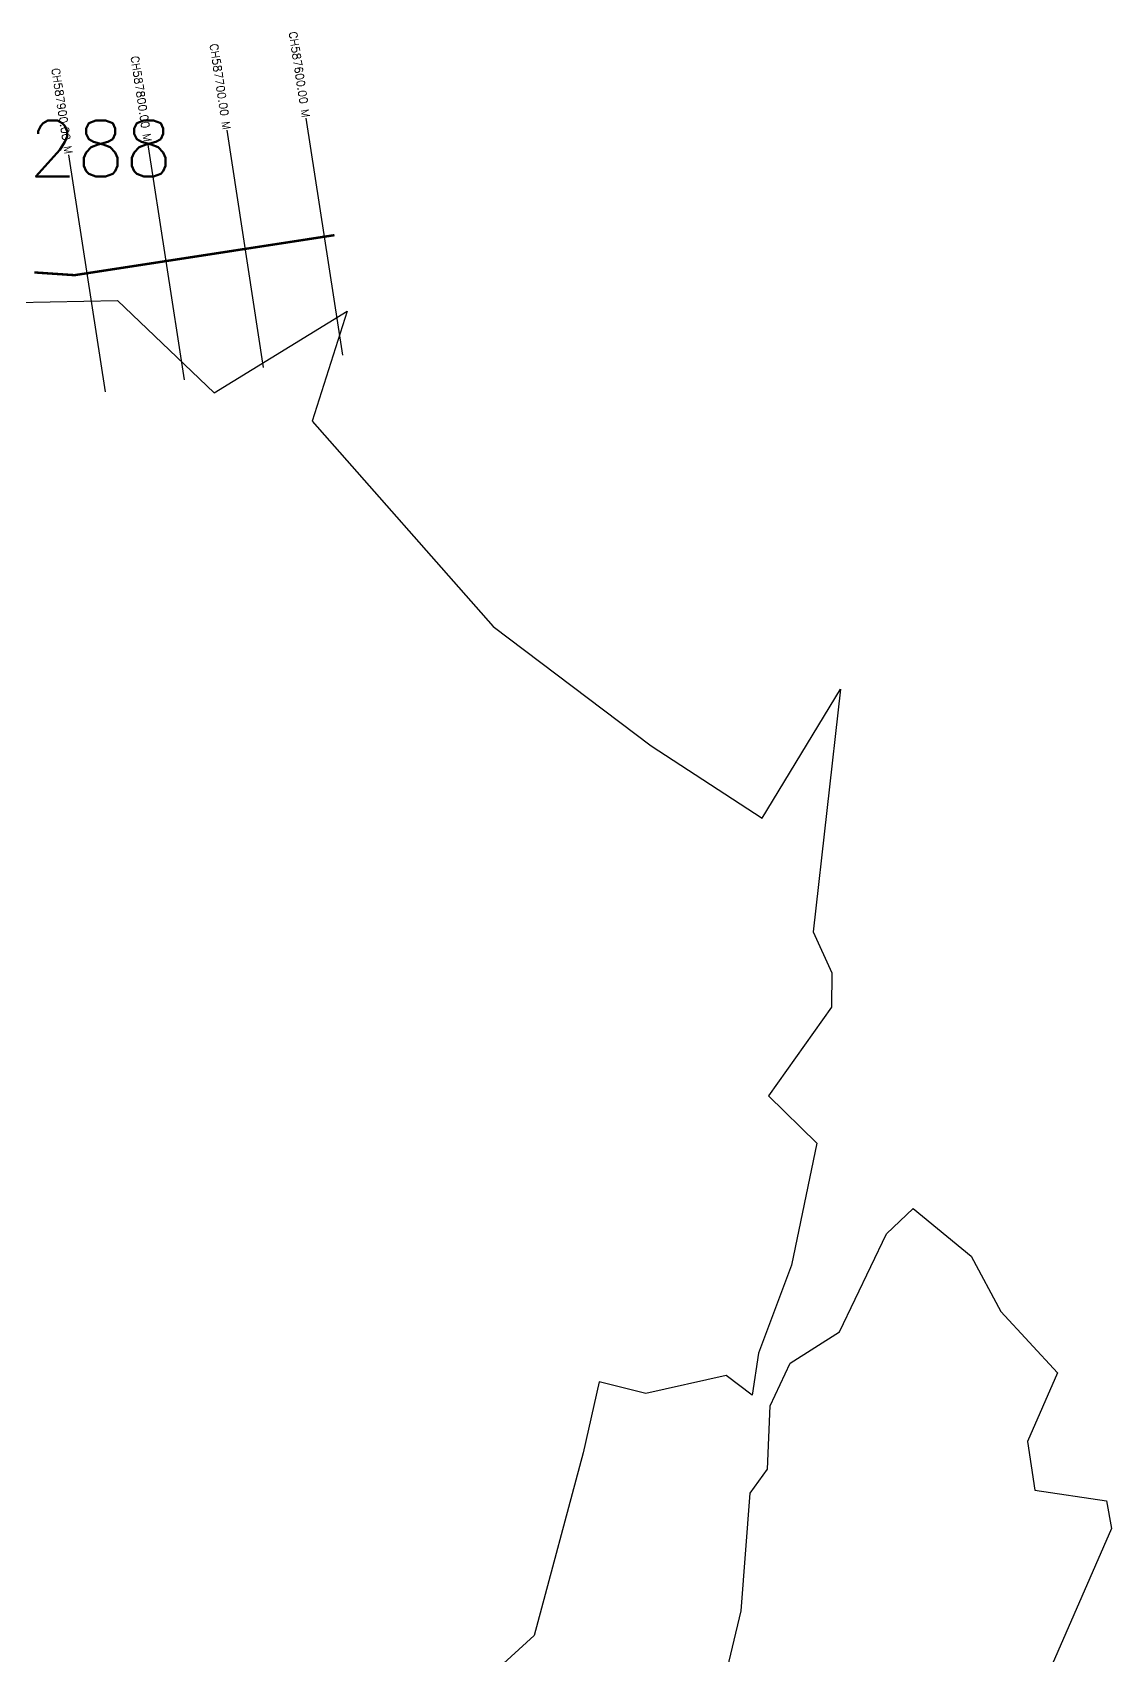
# Model space of a CAD drawing. Header units: metres. Extents: x 320261 to 325169, y 1832900 to 1837216.
# Drawn here: x 322628 to 323976, y 1834929 to 1836958 of the extents above; entities that cross this region are included whole.
import ezdxf
from ezdxf.enums import TextEntityAlignment as Align

# ---------------------------------------------------------------- set-up
doc = ezdxf.new("R2010")
doc.units = ezdxf.units.M
for name, color, linetype in [('CS', 134, 'Continuous'), ('CSMark', 6, 'Continuous'), ('NATURALLY PROTECTED', 3, 'Continuous')]:
    doc.layers.add(name, color=color, linetype=linetype)
doc.styles.get("Standard").update_dxf_attribs({"font": 'simplex.shx'})

msp = doc.modelspace()

# ---------------------------------------------------------------- linework, layer by layer
at = {"color": 6, "flags": 128}
for points in [[(322608.1, 1836620.2), (322734.3, 1836622.7), (322855.2, 1836507.1), (323021.1, 1836609), (322977.6, 1836471.7), (323203.9, 1836215.1), (323401.2, 1836065.7), (323539.7, 1835975.3)], [(323637.6, 1836136.8), (323603.6, 1835833.2), (323627.1, 1835782), (323626.6, 1835739.2), (323547.8, 1835628.2), (323608.2, 1835569.4), (323576.7, 1835416.8), (323535.3, 1835306.7), (323527.3, 1835254.2), (323494.9, 1835278.9), (323394.7, 1835256.5), (323336.1, 1835270.7), (323316.2, 1835182.3), (323255, 1834953.7), (323159, 1834866.3)], [(323539.7, 1835975.3), (323637.6, 1836136.8)], [(323481.2, 1834848.6), (323513.6, 1834984.7), (323525.1, 1835131.6), (323546.5, 1835161.6), (323549.8, 1835240.8), (323575, 1835294.4), (323636.6, 1835333.6), (323695.1, 1835456.1), (323728.8, 1835487.5), (323801.1, 1835427.8), (323838, 1835358.7), (323908.8, 1835282), (323871.6, 1835196.5), (323880.7, 1835135.6), (323970.2, 1835122.1), (323976.5, 1835087.7), (323835.2, 1834764)]]:
    msp.add_lwpolyline(points, dxfattribs=at)
at = {"layer": 'CS'}
for p, q in [((323015.7, 1836554), (322970, 1836850.5)), ((322916.8, 1836538.8), (322871.2, 1836835.3)), ((322818, 1836523.5), (322772.3, 1836820)), ((322719.2, 1836508.3), (322673.5, 1836804.8))]:
    msp.add_line(p, q, dxfattribs=at)
at = {"layer": 'NATURALLY PROTECTED', "const_width": 3, "flags": 128}
msp.add_lwpolyline([(323005.4, 1836704.2), (322680.7, 1836654.2), (322630.3, 1836657.6)], dxfattribs=at)

# ---------------------------------------------------------------- texts
at = {"insert": (322623.3, 1836847.5), "char_height": 70, "attachment_point": 1}
msp.add_mtext_dynamic_manual_height_columns('288', width=95.172, gutter_width=1, heights=[0], dxfattribs=at)
at = {"layer": 'CSMark'}
for s, p in [('CH587600.00 M', (322969.9, 1836851.5)), ('CH587700.00 M', (322871, 1836836.3)), ('CH587900.00 M', (322673.3, 1836805.8)), ('CH587800.00 M', (322772.2, 1836821))]:
    msp.add_text(s, height=10, rotation=278.7558, dxfattribs=at).set_placement(p, align=Align.MIDDLE_RIGHT)

doc.saveas('drawing.dxf')
